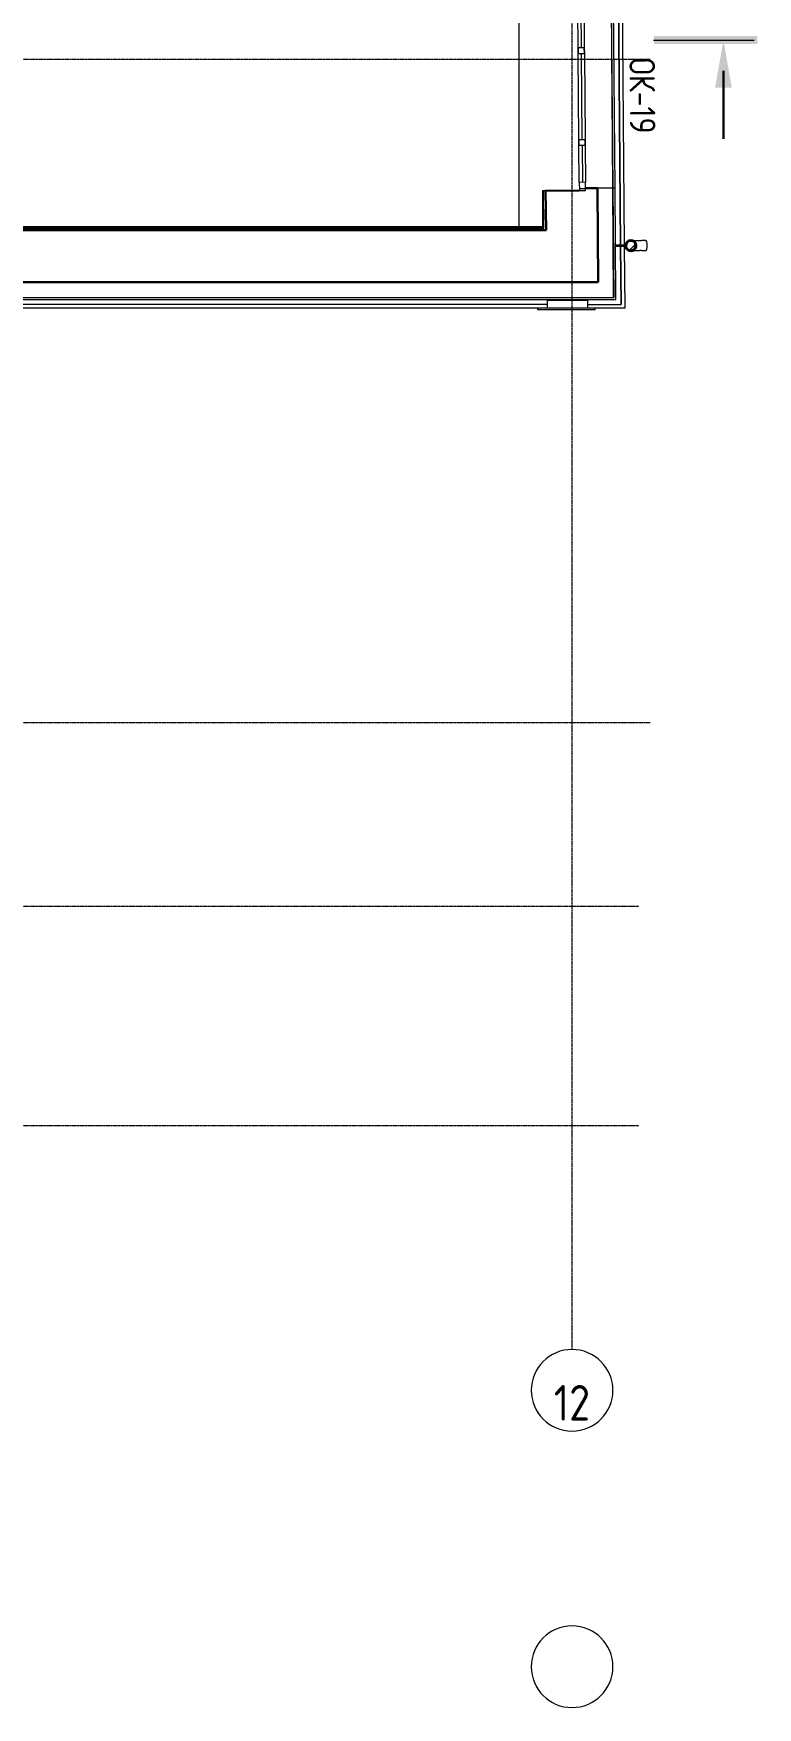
# Model space of a CAD drawing. Header units: millimetres. Extents: x -10178924 to 11692288, y -947381 to 58396.
# Drawn here: x 50075 to 57167, y -378674 to -362268 of the extents above; entities that cross this region are included whole.
import ezdxf

# ---------------------------------------------------------------- set-up
doc = ezdxf.new("R2010")
doc.units = ezdxf.units.MM
doc.linetypes.add('ADSK_Линия сетки', pattern=[25, 20, -2.5, 0, -2.5])
for name, color, linetype, lineweight in [('_ Окна', 7, 'Continuous', 9), ('Марки окон', 7, 'Continuous', 20), ('Обобщенные модели', 7, 'Continuous', 18), ('Окна', 7, 'Continuous', 9), ('Оси', 253, 'Continuous', 9), ('Перекрытие', 7, 'Continuous', 18), ('Разрезы', 7, 'Continuous', 9), ('Стены наружные', 7, 'Continuous', 18), ('Стены несущие', 7, 'Continuous', 30), ('Стены отделка', 7, 'Continuous', 30), ('Стены штриховка', 7, 'Continuous', 9), ('ШТРИХОВКА', 252, 'Continuous', 15)]:
    doc.layers.add(name, color=color, linetype=linetype, lineweight=lineweight)
doc.styles.add('GOST Common', font='GOST_Common.ttf', dxfattribs={"width": 0.9, "height": 350})
doc.styles.add('GOST Common_2', font='GOST_Common.ttf', dxfattribs={"width": 0.9, "height": 250})

# ---------------------------------------------------------------- blocks, each defined once
blk = doc.blocks.new('Водосток - Тип 1 _карниз больше 490мм_-5167118-План 4-го этажа')
at = {"layer": 'Обобщенные модели', "lineweight": 9}
h = blk.add_hatch(dxfattribs=at)
h.set_pattern_fill('FP_8', color=256, style=0, pattern_type=2)
h.set_pattern_definition([(134.537, (8289.9, -55833.66), (-106.91965, -105.20546), [])])
h.paths.add_polyline_path([(174, 149), (174, 171), (164, 191), (147, 205), (125, 210), (103, 205), (86, 191), (76, 171), (76, 149), (86, 129), (105, 115), (126, 110), (147, 115), (164, 129), (174, 148)])
at = {"layer": 'Обобщенные модели'}
for p, q in [((75, 306), (75, 264)), ((175, 264), (175, 306)), ((120, 109), (120, 10)), ((130, 10), (130, 109)), ((120, -10), (120, -13)), ((130, -13), (130, -10))]:
    blk.add_line(p, q, dxfattribs=at)
at = {"layer": 'Обобщенные модели', "flags": 128}
for points in [[(75, 173), (75, 174), (75, 177), (75, 180), (75, 183), (75, 186), (75, 190), (75, 193), (75, 197), (75, 201), (75, 205), (75, 210), (75, 214), (75, 219), (75, 224), (75, 229), (75, 234), (75, 239), (75, 245), (75, 250), (75, 256), (75, 261), (75, 264)], [(175, 264), (175, 258), (175, 252), (175, 247), (175, 242), (175, 236), (175, 231), (175, 226), (175, 221), (175, 216), (175, 212), (175, 207), (175, 203), (175, 199), (175, 195), (175, 191), (175, 188), (175, 184), (175, 181), (175, 178), (175, 175), (175, 173)]]:
    blk.add_lwpolyline(points, dxfattribs=at)
at = {"layer": 'Обобщенные модели'}
for start, end in [(90, 270), (270, 90)]:
    blk.add_arc((125, 160), 52, start, end, dxfattribs=at)
at = {"layer": 'Обобщенные модели', "lineweight": 40}
for start, end in [(90, 270), (270, 90)]:
    blk.add_arc((125, 160), 50, start, end, dxfattribs=at)
at = {"layer": 'Обобщенные модели'}
for start_param, end_param in [(4.712389, 6.283185), (3.141593, 4.712389)]:
    blk.add_ellipse((125, 306), major_axis=(-50, 0), ratio=0.309017, start_param=start_param, end_param=end_param, dxfattribs=at)
blk = doc.blocks.new('окно трехпол с фрамугой - 1800-2290_h___нов_ ок-19-2116869-План 4-го этажа')
at = {"layer": '_ Окна', "lineweight": 18}
for p, q in [((-920, 75), (-920, 135)), ((-920, 135), (-840, 135)), ((-840, 75), (-920, 75)), ((-840, 135), (-840, 75)), ((-480, 75), (-480, 135)), ((-480, 135), (-420, 135)), ((-420, 75), (-480, 75)), ((-420, 135), (-420, 75)), ((420, 75), (420, 135)), ((420, 135), (480, 135)), ((480, 75), (420, 75)), ((480, 135), (480, 75)), ((840, 135), (840, 75)), ((920, 135), (840, 135)), ((840, 75), (920, 75)), ((920, 75), (920, 135))]:
    blk.add_line(p, q, dxfattribs=at)
at = {"layer": '_ Окна'}
for p, q in [((-900, 75), (-900, 135)), ((-840, 105), (-480, 105)), ((-420, 105), (420, 105)), ((480, 105), (840, 105)), ((900, 75), (900, 135))]:
    blk.add_line(p, q, dxfattribs=at)
at = {"layer": 'Окна'}
for p, q in [((-920, 135), (-920, 75)), ((-840, 135), (-920, 135)), ((-920, 75), (-840, 75)), ((-840, 135), (-480, 135)), ((-480, 75), (-840, 75)), ((-420, 135), (-480, 135)), ((-480, 75), (-420, 75)), ((-420, 135), (420, 135)), ((420, 75), (-420, 75)), ((480, 135), (420, 135)), ((420, 75), (480, 75)), ((480, 135), (840, 135)), ((840, 75), (480, 75)), ((920, 135), (840, 135)), ((840, 75), (920, 75)), ((920, 75), (920, 135))]:
    blk.add_line(p, q, dxfattribs=at)
blk = doc.blocks.new('Ось сетки - Круг_Ø8 мм-8258-План 4-го этажа')
at = {"layer": 'Оси', "lineweight": 20}
for start, end in [(360, 180), (180, 360)]:
    blk.add_arc((0, 0), 4, start, end, dxfattribs=at)
blk = doc.blocks.new('Разрез - Номер вида сзади_3_5 мм-16063-План 4-го этажа')
at = {"layer": 'Разрезы'}
for points in [[(9.8, 0.4), (9.8, -0.39), (-0.33, -0.39), (-0.33, 0.4)], [(2.18, -4.67), (3, 0), (3.82, -4.67)]]:
    blk.add_hatch(color=256, dxfattribs=at).paths.add_polyline_path(points)
at = {"layer": 'Разрезы', "lineweight": 30}
blk.add_line((3, -3), (3, -9.66), dxfattribs=at)
blk = doc.blocks.new('Ось сетки - Круг_Ø8 мм-8258-План подвала')
at = {"layer": 'Оси', "lineweight": 20}
for start, end in [(360, 180), (180, 360)]:
    blk.add_arc((0, 0), 4, start, end, dxfattribs=at)
blk = doc.blocks.new('оси')
at = {"layer": 'Оси', "linetype": 'ADSK_Линия сетки'}
for p, q in [((61850, -2196), (61850, 46378)), ((-3614, 10450), (62615, 10450)), ((-3614, 3950), (62615, 3950)), ((-3614, 2150), (62505, 2150)), ((-3614, 0), (62505, 0))]:
    blk.add_line(p, q, dxfattribs=at)
at = {"layer": 'Оси', "lineweight": 20, "xscale": 99.99999999999993, "yscale": 99.99999999999993, "zscale": 99.99999999999993}
blk.add_blockref('Ось сетки - Круг_Ø8 мм-8258-План подвала', (61850, -2596), dxfattribs=at)
at = {"layer": 'Оси', "insert": (61849, -2719), "char_height": 350, "width": 387, "attachment_point": 5, "line_spacing_factor": 1.022766, "style": 'GOST Common'}
blk.add_mtext('\\pxqc,t0.25714,0.51429,0.77143,1.02857,1.28571,1.54286,1.8,2.05714,2.31429,2.57143,2.82857,3.08571,3.34286,3.6,3.85714,4.11429,4.37143,4.62857,4.88571,5.14286,5.4,5.65714,5.91429,6.17143,6.42857,6.68571,6.94286,7.2,7.45714,7.71429,7.97143,8.22857;{12}', dxfattribs=at)
blk = doc.blocks.new('4 этаж')
at = {"layer": 'Перекрытие'}
for p, q in [((54830, -233415), (54830, -239470)), ((55074, -239117), (55074, -239113)), ((55074, -239113), (55421, -239113))]:
    blk.add_line(p, q, dxfattribs=at)
at = {"layer": 'Разрезы', "lineweight": 20}
blk.add_line((56149, -237640), (57133, -237640), dxfattribs=at)
at = {"layer": 'Стены наружные'}
for p, q in [((55758, -231326), (55826, -239650)), ((55826, -239650), (55759, -231326)), ((55794, -231326), (55861, -239649)), ((55734, -237295), (55749, -239090)), ((55751, -239090), (55737, -237295)), ((55771, -239090), (55757, -237295)), ((55826, -239659), (55830, -240232)), ((55830, -240232), (55826, -239659)), ((55861, -239659), (55866, -240267)), ((55780, -240182), (55780, -240162)), ((55106, -240232), (49466, -240232)), ((55866, -240267), (49501, -240267)), ((55015, -240282), (55015, -240267)), ((55576, -240282), (55015, -240282)), ((55506, -240232), (55830, -240232)), ((55576, -240282), (55576, -240267))]:
    blk.add_line(p, q, dxfattribs=at)
at = {"layer": 'Стены несущие'}
for p, q in [((55421, -239113), (55091, -239116)), ((55091, -239116), (55095, -239502)), ((55095, -239502), (55091, -239117)), ((55601, -239092), (55481, -239092)), ((55481, -239113), (55481, -239112)), ((55599, -239093), (55599, -239093)), ((55599, -239093), (55606, -240012)), ((55599, -239093), (55601, -239093)), ((55601, -239093), (55601, -239092)), ((55095, -239502), (48730, -239502)), ((49244, -240012), (55606, -240012))]:
    blk.add_line(p, q, dxfattribs=at)
at = {"layer": 'Стены отделка', "lineweight": 9}
for p, q in [((55091, -239116), (55059, -239116)), ((55059, -239116), (55062, -239470)), ((55071, -239116), (55071, -239117)), ((55091, -239117), (55091, -239116)), ((55599, -239092), (55599, -239093)), ((55749, -239090), (55601, -239092)), ((55757, -240162), (55749, -239090)), ((55751, -239090), (55760, -240162)), ((55771, -239090), (55751, -239090)), ((55780, -240162), (55771, -239090)), ((49064, -239482), (55074, -239482)), ((55062, -239470), (49076, -239470)), ((49084, -239502), (55075, -239502)), ((55074, -239482), (55074, -239472)), ((55075, -239502), (55095, -239502)), ((49395, -240162), (55760, -240162)), ((49416, -240182), (55780, -240182)), ((55780, -240182), (55780, -240162)), ((55506, -240193), (55106, -240190)), ((55106, -240190), (55106, -240260)), ((55106, -240260), (55506, -240263)), ((55506, -240263), (55506, -240193))]:
    blk.add_line(p, q, dxfattribs=at)
at = {"layer": 'Стены штриховка'}
for p, q in [((55061, -239116), (55064, -239472)), ((55074, -239472), (55071, -239117)), ((55064, -239472), (49074, -239472))]:
    blk.add_line(p, q, dxfattribs=at)
at = {"color": 253}
blk.add_blockref('оси', (-6500, -248276), dxfattribs=at)
at = {"layer": 'Обобщенные модели', "rotation": 270.4633818725631}
blk.add_blockref('Водосток - Тип 1 _карниз больше 490мм_-5167118-План 4-го этажа', (55765, -239530), dxfattribs=at)
at = {"layer": 'Окна', "rotation": 270.4633818725627}
blk.add_blockref('окно трехпол с фрамугой - 1800-2290_h___нов_ ок-19-2116869-План 4-го этажа', (55339, -238194), dxfattribs=at)
at = {"layer": 'Оси', "lineweight": 20, "xscale": 99.99999999999993, "yscale": 99.99999999999993, "zscale": 99.99999999999993}
blk.add_blockref('Ось сетки - Круг_Ø8 мм-8258-План 4-го этажа', (55350, -253581), dxfattribs=at)
at = {"layer": 'Разрезы', "lineweight": 50, "extrusion": (0, 0, -1), "xscale": 99.99999999999993, "yscale": 99.99999999999993, "zscale": 99.99999999999993}
blk.add_blockref('Разрез - Номер вида сзади_3_5 мм-16063-План 4-го этажа', (-57133, -237640), dxfattribs=at)
at = {"layer": 'Марки окон', "lineweight": 9, "insert": (56039, -238184), "char_height": 250, "width": 797.4, "attachment_point": 5, "rotation": 270.4634, "line_spacing_factor": 1.022766, "style": 'GOST Common_2'}
blk.add_mtext('\\pxqc,t1.8,3.6,5.4,7.2,9,10.8,12.6,14.4,16.2,18,19.8,21.6,23.4,25.2,27,28.8,30.6,32.4,34.2,36,37.8,39.6,41.4,43.2,45,46.8,48.6,50.4,52.2,54,55.8,57.6;{ОК-19}', dxfattribs=at)

msp = doc.modelspace()

# ---------------------------------------------------------------- block references
at = {"layer": 'ШТРИХОВКА'}
msp.add_blockref('4 этаж', (0, -124693.3), dxfattribs=at)

doc.saveas('drawing.dxf')
